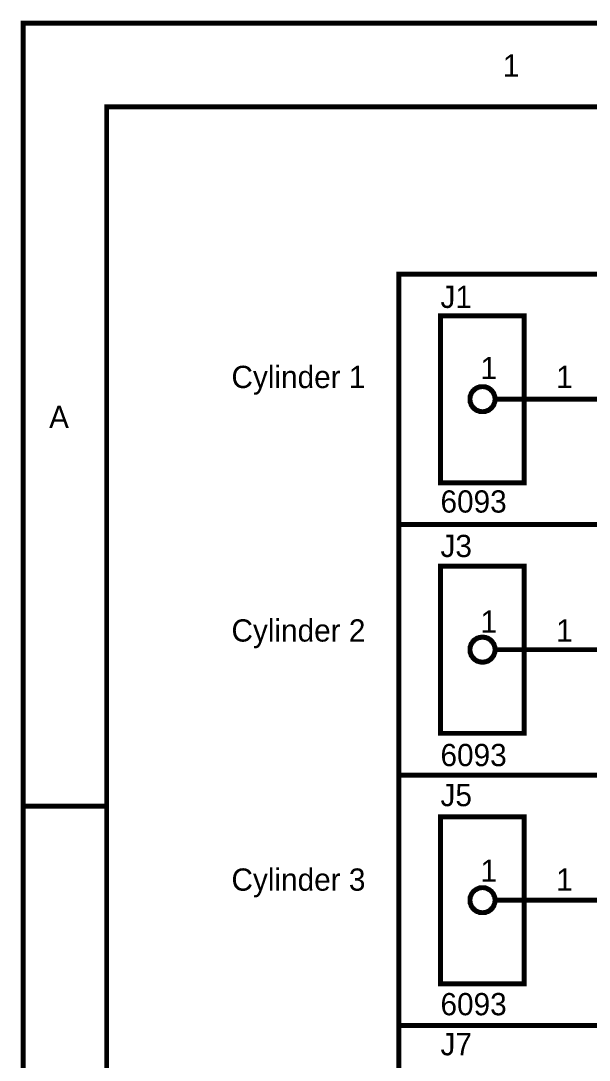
# Model space of a CAD drawing. Header units: inches. Extents: x 0 to 9.5, y -0.01 to 7.51.
# Drawn here: x -0.004 to 1.357, y 5.017 to 7.506 of the extents above; entities that cross this region are included whole.
import ezdxf

# ---------------------------------------------------------------- set-up
doc = ezdxf.new("R2010")
doc.units = ezdxf.units.IN
doc.header["$MEASUREMENT"] = 0
doc.layers.add('Sheet', color=255, linetype='Continuous')

msp = doc.modelspace()

# ---------------------------------------------------------------- linework, layer by layer
at = {"layer": 'Sheet'}
for points in [[(0.002, 7.5, 0.0118, 0.0118, 0), (9.4987, 7.5, 0.0118, 0.0118, 0), (9.4987, 0, 0.0118, 0.0118, 0), (0.002, 0, 0.0118, 0.0118, 0), (0.002, 7.5, 0.0118, 0.0118, 0)], [(0.002, 7.5, 0.0039, 0.0039, 0), (0.002, 0, 0.0039, 0.0039, 0), (9.4987, 0, 0.0039, 0.0039, 0), (9.4987, 7.5, 0.0039, 0.0039, 0), (0.002, 7.5, 0.0039, 0.0039, 0), (0.002, 7.5, 0.0039, 0.0039, 0)], [(0.2017, 7.2996, 0.0118, 0.0118, 0), (9.299, 7.2996, 0.0118, 0.0118, 0), (9.299, 0.1998, 0.0118, 0.0118, 0), (0.2017, 0.1998, 0.0118, 0.0118, 0), (0.2017, 7.2996, 0.0118, 0.0118, 0)], [(0.2017, 7.2996, 0.0039, 0.0039, 0), (0.2017, 0.1998, 0.0039, 0.0039, 0), (9.299, 0.1998, 0.0039, 0.0039, 0), (9.299, 7.2996, 0.0039, 0.0039, 0), (0.2017, 7.2996, 0.0039, 0.0039, 0), (0.2017, 7.2996, 0.0039, 0.0039, 0)], [(0.9013, 6.8994, 0.0118, 0.0118, 0), (0.9013, 6.2995, 0.0118, 0.0118, 0), (1.4012, 6.2995, 0.0118, 0.0118, 0), (1.4012, 6.0997, 0.0118, 0.0118, 0), (2.0009, 6.0997, 0.0118, 0.0118, 0), (2.0009, 6.6997, 0.0118, 0.0118, 0), (1.4012, 6.6997, 0.0118, 0.0118, 0), (1.4012, 6.8994, 0.0118, 0.0118, 0), (0.9013, 6.8994, 0.0118, 0.0118, 0)], [(1.0011, 6.7995, 0.0118, 0.0118, 0), (1.2015, 6.7995, 0.0118, 0.0118, 0), (1.2015, 6.3994, 0.0118, 0.0118, 0), (1.0011, 6.3994, 0.0118, 0.0118, 0), (1.0011, 6.7995, 0.0118, 0.0118, 0)], [(1.0011, 6.7995, 0.0039, 0.0039, 0), (1.0011, 6.3994, 0.0039, 0.0039, 0), (1.2015, 6.3994, 0.0039, 0.0039, 0), (1.2015, 6.7995, 0.0039, 0.0039, 0), (1.0011, 6.7995, 0.0039, 0.0039, 0), (1.0011, 6.7995, 0.0039, 0.0039, 0)], [(0.9013, 6.2995, 0.0118, 0.0118, 0), (0.9013, 5.6996, 0.0118, 0.0118, 0), (1.4012, 5.6996, 0.0118, 0.0118, 0), (1.4012, 5.4998, 0.0118, 0.0118, 0), (2.0009, 5.4998, 0.0118, 0.0118, 0), (2.0009, 6.0997, 0.0118, 0.0118, 0), (1.4012, 6.0997, 0.0118, 0.0118, 0), (1.4012, 6.2995, 0.0118, 0.0118, 0), (0.9013, 6.2995, 0.0118, 0.0118, 0)], [(1.0011, 6.1996, 0.0118, 0.0118, 0), (1.2015, 6.1996, 0.0118, 0.0118, 0), (1.2015, 5.7994, 0.0118, 0.0118, 0), (1.0011, 5.7994, 0.0118, 0.0118, 0), (1.0011, 6.1996, 0.0118, 0.0118, 0)], [(1.0011, 6.1996, 0.0039, 0.0039, 0), (1.0011, 5.7994, 0.0039, 0.0039, 0), (1.2015, 5.7994, 0.0039, 0.0039, 0), (1.2015, 6.1996, 0.0039, 0.0039, 0), (1.0011, 6.1996, 0.0039, 0.0039, 0), (1.0011, 6.1996, 0.0039, 0.0039, 0)], [(0.9013, 5.6996, 0.0118, 0.0118, 0), (0.9013, 5.0997, 0.0118, 0.0118, 0), (1.501, 5.0997, 0.0118, 0.0118, 0), (1.501, 4.7994, 0.0118, 0.0118, 0), (2.0009, 4.7994, 0.0118, 0.0118, 0), (2.0009, 5.4998, 0.0118, 0.0118, 0), (1.4012, 5.4998, 0.0118, 0.0118, 0), (1.4012, 5.6996, 0.0118, 0.0118, 0), (0.9013, 5.6996, 0.0118, 0.0118, 0)], [(1.0011, 5.5997, 0.0118, 0.0118, 0), (1.2015, 5.5997, 0.0118, 0.0118, 0), (1.2015, 5.1995, 0.0118, 0.0118, 0), (1.0011, 5.1995, 0.0118, 0.0118, 0), (1.0011, 5.5997, 0.0118, 0.0118, 0)], [(1.0011, 5.5997, 0.0039, 0.0039, 0), (1.0011, 5.1995, 0.0039, 0.0039, 0), (1.2015, 5.1995, 0.0039, 0.0039, 0), (1.2015, 5.5997, 0.0039, 0.0039, 0), (1.0011, 5.5997, 0.0039, 0.0039, 0), (1.0011, 5.5997, 0.0039, 0.0039, 0)], [(0.9013, 5.0997, 0.0118, 0.0118, 0), (0.9013, 4.4997, 0.0118, 0.0118, 0), (1.501, 4.4997, 0.0118, 0.0118, 0), (1.501, 4.1994, 0.0118, 0.0118, 0), (2.0009, 4.1994, 0.0118, 0.0118, 0), (2.0009, 4.7994, 0.0118, 0.0118, 0), (1.501, 4.7994, 0.0118, 0.0118, 0), (1.501, 5.0997, 0.0118, 0.0118, 0), (0.9013, 5.0997, 0.0118, 0.0118, 0)]]:
    msp.add_lwpolyline(points, format="xyseb", close=True, dxfattribs=at)
for points in [[(0.002, 7.5, 0.0118, 0.0118, 0), (0.2017, 7.5, 0.0118, 0.0118, 0)], [(1.0717, 6.5998, 0.0118, 0.0118, 0), (1.0717, 6.6011, 0.0118, 0.0118, 0), (1.0717, 6.6031, 0.0118, 0.0118, 0), (1.0723, 6.6044, 0.0118, 0.0118, 0), (1.0723, 6.6058, 0.0118, 0.0118, 0), (1.0723, 6.6071, 0.0118, 0.0118, 0), (1.073, 6.6084, 0.0118, 0.0118, 0), (1.0737, 6.6104, 0.0118, 0.0118, 0), (1.0743, 6.6118, 0.0118, 0.0118, 0), (1.0743, 6.6131, 0.0118, 0.0118, 0), (1.075, 6.6144, 0.0118, 0.0118, 0), (1.0757, 6.6151, 0.0118, 0.0118, 0), (1.077, 6.6164, 0.0118, 0.0118, 0), (1.0777, 6.6178, 0.0118, 0.0118, 0), (1.0783, 6.6191, 0.0118, 0.0118, 0), (1.0797, 6.6198, 0.0118, 0.0118, 0), (1.0803, 6.6211, 0.0118, 0.0118, 0), (1.0817, 6.6218, 0.0118, 0.0118, 0), (1.0823, 6.6231, 0.0118, 0.0118, 0), (1.0837, 6.6238, 0.0118, 0.0118, 0), (1.085, 6.6244, 0.0118, 0.0118, 0), (1.0863, 6.6258, 0.0118, 0.0118, 0), (1.087, 6.6264, 0.0118, 0.0118, 0), (1.0883, 6.6271, 0.0118, 0.0118, 0), (1.0897, 6.6271, 0.0118, 0.0118, 0), (1.091, 6.6278, 0.0118, 0.0118, 0), (1.093, 6.6284, 0.0118, 0.0118, 0), (1.0943, 6.6291, 0.0118, 0.0118, 0), (1.0956, 6.6291, 0.0118, 0.0118, 0), (1.097, 6.6291, 0.0118, 0.0118, 0), (1.0983, 6.6297, 0.0118, 0.0118, 0), (1.1003, 6.6297, 0.0118, 0.0118, 0), (1.1016, 6.6297, 0.0118, 0.0118, 0)], [(1.1016, 6.6297, 0.0118, 0.0118, 0), (1.1016, 6.6297, 0.0118, 0.0118, 0)], [(1.1016, 6.6297, 0.0118, 0.0118, 0), (1.103, 6.6297, 0.0118, 0.0118, 0), (1.105, 6.6297, 0.0118, 0.0118, 0), (1.1063, 6.6291, 0.0118, 0.0118, 0), (1.1076, 6.6291, 0.0118, 0.0118, 0), (1.109, 6.6291, 0.0118, 0.0118, 0), (1.1103, 6.6284, 0.0118, 0.0118, 0), (1.1123, 6.6278, 0.0118, 0.0118, 0), (1.1136, 6.6271, 0.0118, 0.0118, 0), (1.1149, 6.6271, 0.0118, 0.0118, 0), (1.1163, 6.6264, 0.0118, 0.0118, 0), (1.1169, 6.6258, 0.0118, 0.0118, 0), (1.1183, 6.6244, 0.0118, 0.0118, 0), (1.1196, 6.6238, 0.0118, 0.0118, 0), (1.1209, 6.6231, 0.0118, 0.0118, 0), (1.1216, 6.6218, 0.0118, 0.0118, 0), (1.1229, 6.6211, 0.0118, 0.0118, 0), (1.1236, 6.6198, 0.0118, 0.0118, 0), (1.1249, 6.6191, 0.0118, 0.0118, 0), (1.1256, 6.6178, 0.0118, 0.0118, 0), (1.1263, 6.6164, 0.0118, 0.0118, 0), (1.1276, 6.6151, 0.0118, 0.0118, 0), (1.1283, 6.6144, 0.0118, 0.0118, 0), (1.1289, 6.6131, 0.0118, 0.0118, 0), (1.1289, 6.6118, 0.0118, 0.0118, 0), (1.1296, 6.6104, 0.0118, 0.0118, 0), (1.1303, 6.6084, 0.0118, 0.0118, 0), (1.1309, 6.6071, 0.0118, 0.0118, 0), (1.1309, 6.6058, 0.0118, 0.0118, 0), (1.1309, 6.6044, 0.0118, 0.0118, 0), (1.1316, 6.6031, 0.0118, 0.0118, 0), (1.1316, 6.6011, 0.0118, 0.0118, 0), (1.1316, 6.5998, 0.0118, 0.0118, 0)], [(1.1016, 6.5698, 0.0118, 0.0118, 0), (1.1003, 6.5698, 0.0118, 0.0118, 0), (1.0983, 6.5698, 0.0118, 0.0118, 0), (1.097, 6.5705, 0.0118, 0.0118, 0), (1.0956, 6.5705, 0.0118, 0.0118, 0), (1.0943, 6.5705, 0.0118, 0.0118, 0), (1.093, 6.5712, 0.0118, 0.0118, 0), (1.091, 6.5718, 0.0118, 0.0118, 0), (1.0897, 6.5725, 0.0118, 0.0118, 0), (1.0883, 6.5725, 0.0118, 0.0118, 0), (1.087, 6.5732, 0.0118, 0.0118, 0), (1.0863, 6.5738, 0.0118, 0.0118, 0), (1.085, 6.5752, 0.0118, 0.0118, 0), (1.0837, 6.5758, 0.0118, 0.0118, 0), (1.0823, 6.5765, 0.0118, 0.0118, 0), (1.0817, 6.5778, 0.0118, 0.0118, 0), (1.0803, 6.5785, 0.0118, 0.0118, 0), (1.0797, 6.5798, 0.0118, 0.0118, 0), (1.0783, 6.5805, 0.0118, 0.0118, 0), (1.0777, 6.5818, 0.0118, 0.0118, 0), (1.077, 6.5831, 0.0118, 0.0118, 0), (1.0757, 6.5845, 0.0118, 0.0118, 0), (1.075, 6.5851, 0.0118, 0.0118, 0), (1.0743, 6.5865, 0.0118, 0.0118, 0), (1.0743, 6.5878, 0.0118, 0.0118, 0), (1.0737, 6.5891, 0.0118, 0.0118, 0), (1.073, 6.5911, 0.0118, 0.0118, 0), (1.0723, 6.5925, 0.0118, 0.0118, 0), (1.0723, 6.5938, 0.0118, 0.0118, 0), (1.0723, 6.5951, 0.0118, 0.0118, 0), (1.0717, 6.5965, 0.0118, 0.0118, 0), (1.0717, 6.5985, 0.0118, 0.0118, 0), (1.0717, 6.5998, 0.0118, 0.0118, 0)], [(1.0717, 6.5998, 0.0118, 0.0118, 0), (1.0717, 6.5998, 0.0118, 0.0118, 0)], [(1.1316, 6.5998, 0.0118, 0.0118, 0), (1.1316, 6.5985, 0.0118, 0.0118, 0), (1.1316, 6.5965, 0.0118, 0.0118, 0), (1.1309, 6.5951, 0.0118, 0.0118, 0), (1.1309, 6.5938, 0.0118, 0.0118, 0), (1.1309, 6.5925, 0.0118, 0.0118, 0), (1.1303, 6.5911, 0.0118, 0.0118, 0), (1.1296, 6.5891, 0.0118, 0.0118, 0), (1.1289, 6.5878, 0.0118, 0.0118, 0), (1.1289, 6.5865, 0.0118, 0.0118, 0), (1.1283, 6.5851, 0.0118, 0.0118, 0), (1.1276, 6.5845, 0.0118, 0.0118, 0), (1.1263, 6.5831, 0.0118, 0.0118, 0), (1.1256, 6.5818, 0.0118, 0.0118, 0), (1.1249, 6.5805, 0.0118, 0.0118, 0), (1.1236, 6.5798, 0.0118, 0.0118, 0), (1.1229, 6.5785, 0.0118, 0.0118, 0), (1.1216, 6.5778, 0.0118, 0.0118, 0), (1.1209, 6.5765, 0.0118, 0.0118, 0), (1.1196, 6.5758, 0.0118, 0.0118, 0), (1.1183, 6.5752, 0.0118, 0.0118, 0), (1.1169, 6.5738, 0.0118, 0.0118, 0), (1.1163, 6.5732, 0.0118, 0.0118, 0), (1.1149, 6.5725, 0.0118, 0.0118, 0), (1.1136, 6.5725, 0.0118, 0.0118, 0), (1.1123, 6.5718, 0.0118, 0.0118, 0), (1.1103, 6.5712, 0.0118, 0.0118, 0), (1.109, 6.5705, 0.0118, 0.0118, 0), (1.1076, 6.5705, 0.0118, 0.0118, 0), (1.1063, 6.5705, 0.0118, 0.0118, 0), (1.105, 6.5698, 0.0118, 0.0118, 0), (1.103, 6.5698, 0.0118, 0.0118, 0), (1.1016, 6.5698, 0.0118, 0.0118, 0)], [(1.1316, 6.5998, 0.0118, 0.0118, 0), (1.1316, 6.5998, 0.0118, 0.0118, 0), (1.1316, 6.5998, 0.0118, 0.0118, 0), (1.1316, 6.5998, 0.0118, 0.0118, 0), (1.1316, 6.5998, 0.0118, 0.0118, 0), (1.1316, 6.5998, 0.0118, 0.0118, 0), (1.1316, 6.5998, 0.0118, 0.0118, 0), (1.1316, 6.5998, 0.0118, 0.0118, 0), (1.1316, 6.5998, 0.0118, 0.0118, 0), (1.1316, 6.5998, 0.0118, 0.0118, 0), (1.1316, 6.5998, 0.0118, 0.0118, 0), (1.1316, 6.5998, 0.0118, 0.0118, 0), (1.1316, 6.5998, 0.0118, 0.0118, 0), (1.1316, 6.5998, 0.0118, 0.0118, 0), (1.1316, 6.5998, 0.0118, 0.0118, 0), (1.1316, 6.5998, 0.0118, 0.0118, 0), (1.1316, 6.5998, 0.0118, 0.0118, 0), (1.1316, 6.5998, 0.0118, 0.0118, 0), (1.1316, 6.5998, 0.0118, 0.0118, 0), (1.1316, 6.5998, 0.0118, 0.0118, 0), (1.1316, 6.5998, 0.0118, 0.0118, 0), (1.1316, 6.5998, 0.0118, 0.0118, 0), (1.1316, 6.5998, 0.0118, 0.0118, 0), (1.1316, 6.5998, 0.0118, 0.0118, 0), (1.1316, 6.5998, 0.0118, 0.0118, 0), (1.1316, 6.5998, 0.0118, 0.0118, 0), (1.1316, 6.5998, 0.0118, 0.0118, 0), (1.1316, 6.5998, 0.0118, 0.0118, 0), (1.1316, 6.5998, 0.0118, 0.0118, 0), (1.1316, 6.5998, 0.0118, 0.0118, 0), (1.1316, 6.5998, 0.0118, 0.0118, 0), (1.1316, 6.5998, 0.0118, 0.0118, 0), (1.1316, 6.5998, 0.0118, 0.0118, 0)], [(1.1316, 6.5998, 0.0118, 0.0118, 0), (1.1316, 6.5998, 0.0118, 0.0118, 0)], [(1.1316, 6.5998, 0.0118, 0.0118, 0), (1.2015, 6.5998, 0.0118, 0.0118, 0)], [(1.2015, 6.5998, 0.0118, 0.0118, 0), (1.4012, 6.5998, 0.0118, 0.0118, 0)], [(1.0717, 5.9999, 0.0118, 0.0118, 0), (1.0717, 6.0012, 0.0118, 0.0118, 0), (1.0717, 6.0032, 0.0118, 0.0118, 0), (1.0723, 6.0045, 0.0118, 0.0118, 0), (1.0723, 6.0059, 0.0118, 0.0118, 0), (1.0723, 6.0072, 0.0118, 0.0118, 0), (1.073, 6.0085, 0.0118, 0.0118, 0), (1.0737, 6.0105, 0.0118, 0.0118, 0), (1.0743, 6.0119, 0.0118, 0.0118, 0), (1.0743, 6.0132, 0.0118, 0.0118, 0), (1.075, 6.0145, 0.0118, 0.0118, 0), (1.0757, 6.0152, 0.0118, 0.0118, 0), (1.077, 6.0165, 0.0118, 0.0118, 0), (1.0777, 6.0178, 0.0118, 0.0118, 0), (1.0783, 6.0192, 0.0118, 0.0118, 0), (1.0797, 6.0198, 0.0118, 0.0118, 0), (1.0803, 6.0212, 0.0118, 0.0118, 0), (1.0817, 6.0218, 0.0118, 0.0118, 0), (1.0823, 6.0232, 0.0118, 0.0118, 0), (1.0837, 6.0238, 0.0118, 0.0118, 0), (1.085, 6.0245, 0.0118, 0.0118, 0), (1.0863, 6.0258, 0.0118, 0.0118, 0), (1.087, 6.0265, 0.0118, 0.0118, 0), (1.0883, 6.0272, 0.0118, 0.0118, 0), (1.0897, 6.0272, 0.0118, 0.0118, 0), (1.091, 6.0278, 0.0118, 0.0118, 0), (1.093, 6.0285, 0.0118, 0.0118, 0), (1.0943, 6.0292, 0.0118, 0.0118, 0), (1.0956, 6.0292, 0.0118, 0.0118, 0), (1.097, 6.0292, 0.0118, 0.0118, 0), (1.0983, 6.0298, 0.0118, 0.0118, 0), (1.1003, 6.0298, 0.0118, 0.0118, 0), (1.1016, 6.0298, 0.0118, 0.0118, 0)], [(1.1016, 6.0298, 0.0118, 0.0118, 0), (1.1016, 6.0298, 0.0118, 0.0118, 0)], [(1.1016, 6.0298, 0.0118, 0.0118, 0), (1.103, 6.0298, 0.0118, 0.0118, 0), (1.105, 6.0298, 0.0118, 0.0118, 0), (1.1063, 6.0292, 0.0118, 0.0118, 0), (1.1076, 6.0292, 0.0118, 0.0118, 0), (1.109, 6.0292, 0.0118, 0.0118, 0), (1.1103, 6.0285, 0.0118, 0.0118, 0), (1.1123, 6.0278, 0.0118, 0.0118, 0), (1.1136, 6.0272, 0.0118, 0.0118, 0), (1.1149, 6.0272, 0.0118, 0.0118, 0), (1.1163, 6.0265, 0.0118, 0.0118, 0), (1.1169, 6.0258, 0.0118, 0.0118, 0), (1.1183, 6.0245, 0.0118, 0.0118, 0), (1.1196, 6.0238, 0.0118, 0.0118, 0), (1.1209, 6.0232, 0.0118, 0.0118, 0), (1.1216, 6.0218, 0.0118, 0.0118, 0), (1.1229, 6.0212, 0.0118, 0.0118, 0), (1.1236, 6.0198, 0.0118, 0.0118, 0), (1.1249, 6.0192, 0.0118, 0.0118, 0), (1.1256, 6.0178, 0.0118, 0.0118, 0), (1.1263, 6.0165, 0.0118, 0.0118, 0), (1.1276, 6.0152, 0.0118, 0.0118, 0), (1.1283, 6.0145, 0.0118, 0.0118, 0), (1.1289, 6.0132, 0.0118, 0.0118, 0), (1.1289, 6.0119, 0.0118, 0.0118, 0), (1.1296, 6.0105, 0.0118, 0.0118, 0), (1.1303, 6.0085, 0.0118, 0.0118, 0), (1.1309, 6.0072, 0.0118, 0.0118, 0), (1.1309, 6.0059, 0.0118, 0.0118, 0), (1.1309, 6.0045, 0.0118, 0.0118, 0), (1.1316, 6.0032, 0.0118, 0.0118, 0), (1.1316, 6.0012, 0.0118, 0.0118, 0), (1.1316, 5.9999, 0.0118, 0.0118, 0)], [(1.1016, 5.9699, 0.0118, 0.0118, 0), (1.1003, 5.9699, 0.0118, 0.0118, 0), (1.0983, 5.9699, 0.0118, 0.0118, 0), (1.097, 5.9706, 0.0118, 0.0118, 0), (1.0956, 5.9706, 0.0118, 0.0118, 0), (1.0943, 5.9706, 0.0118, 0.0118, 0), (1.093, 5.9712, 0.0118, 0.0118, 0), (1.091, 5.9719, 0.0118, 0.0118, 0), (1.0897, 5.9726, 0.0118, 0.0118, 0), (1.0883, 5.9726, 0.0118, 0.0118, 0), (1.087, 5.9732, 0.0118, 0.0118, 0), (1.0863, 5.9739, 0.0118, 0.0118, 0), (1.085, 5.9752, 0.0118, 0.0118, 0), (1.0837, 5.9759, 0.0118, 0.0118, 0), (1.0823, 5.9766, 0.0118, 0.0118, 0), (1.0817, 5.9779, 0.0118, 0.0118, 0), (1.0803, 5.9786, 0.0118, 0.0118, 0), (1.0797, 5.9799, 0.0118, 0.0118, 0), (1.0783, 5.9806, 0.0118, 0.0118, 0), (1.0777, 5.9819, 0.0118, 0.0118, 0), (1.077, 5.9832, 0.0118, 0.0118, 0), (1.0757, 5.9846, 0.0118, 0.0118, 0), (1.075, 5.9852, 0.0118, 0.0118, 0), (1.0743, 5.9866, 0.0118, 0.0118, 0), (1.0743, 5.9879, 0.0118, 0.0118, 0), (1.0737, 5.9892, 0.0118, 0.0118, 0), (1.073, 5.9912, 0.0118, 0.0118, 0), (1.0723, 5.9925, 0.0118, 0.0118, 0), (1.0723, 5.9939, 0.0118, 0.0118, 0), (1.0723, 5.9952, 0.0118, 0.0118, 0), (1.0717, 5.9965, 0.0118, 0.0118, 0), (1.0717, 5.9985, 0.0118, 0.0118, 0), (1.0717, 5.9999, 0.0118, 0.0118, 0)], [(1.0717, 5.9999, 0.0118, 0.0118, 0), (1.0717, 5.9999, 0.0118, 0.0118, 0)], [(1.1316, 5.9999, 0.0118, 0.0118, 0), (1.1316, 5.9985, 0.0118, 0.0118, 0), (1.1316, 5.9965, 0.0118, 0.0118, 0), (1.1309, 5.9952, 0.0118, 0.0118, 0), (1.1309, 5.9939, 0.0118, 0.0118, 0), (1.1309, 5.9925, 0.0118, 0.0118, 0), (1.1303, 5.9912, 0.0118, 0.0118, 0), (1.1296, 5.9892, 0.0118, 0.0118, 0), (1.1289, 5.9879, 0.0118, 0.0118, 0), (1.1289, 5.9866, 0.0118, 0.0118, 0), (1.1283, 5.9852, 0.0118, 0.0118, 0), (1.1276, 5.9846, 0.0118, 0.0118, 0), (1.1263, 5.9832, 0.0118, 0.0118, 0), (1.1256, 5.9819, 0.0118, 0.0118, 0), (1.1249, 5.9806, 0.0118, 0.0118, 0), (1.1236, 5.9799, 0.0118, 0.0118, 0), (1.1229, 5.9786, 0.0118, 0.0118, 0), (1.1216, 5.9779, 0.0118, 0.0118, 0), (1.1209, 5.9766, 0.0118, 0.0118, 0), (1.1196, 5.9759, 0.0118, 0.0118, 0), (1.1183, 5.9752, 0.0118, 0.0118, 0), (1.1169, 5.9739, 0.0118, 0.0118, 0), (1.1163, 5.9732, 0.0118, 0.0118, 0), (1.1149, 5.9726, 0.0118, 0.0118, 0), (1.1136, 5.9726, 0.0118, 0.0118, 0), (1.1123, 5.9719, 0.0118, 0.0118, 0), (1.1103, 5.9712, 0.0118, 0.0118, 0), (1.109, 5.9706, 0.0118, 0.0118, 0), (1.1076, 5.9706, 0.0118, 0.0118, 0), (1.1063, 5.9706, 0.0118, 0.0118, 0), (1.105, 5.9699, 0.0118, 0.0118, 0), (1.103, 5.9699, 0.0118, 0.0118, 0), (1.1016, 5.9699, 0.0118, 0.0118, 0)], [(1.1316, 5.9999, 0.0118, 0.0118, 0), (1.1316, 5.9999, 0.0118, 0.0118, 0), (1.1316, 5.9999, 0.0118, 0.0118, 0), (1.1316, 5.9999, 0.0118, 0.0118, 0), (1.1316, 5.9999, 0.0118, 0.0118, 0), (1.1316, 5.9999, 0.0118, 0.0118, 0), (1.1316, 5.9999, 0.0118, 0.0118, 0), (1.1316, 5.9999, 0.0118, 0.0118, 0), (1.1316, 5.9999, 0.0118, 0.0118, 0), (1.1316, 5.9999, 0.0118, 0.0118, 0), (1.1316, 5.9999, 0.0118, 0.0118, 0), (1.1316, 5.9999, 0.0118, 0.0118, 0), (1.1316, 5.9999, 0.0118, 0.0118, 0), (1.1316, 5.9999, 0.0118, 0.0118, 0), (1.1316, 5.9999, 0.0118, 0.0118, 0), (1.1316, 5.9999, 0.0118, 0.0118, 0), (1.1316, 5.9999, 0.0118, 0.0118, 0), (1.1316, 5.9999, 0.0118, 0.0118, 0), (1.1316, 5.9999, 0.0118, 0.0118, 0), (1.1316, 5.9999, 0.0118, 0.0118, 0), (1.1316, 5.9999, 0.0118, 0.0118, 0), (1.1316, 5.9999, 0.0118, 0.0118, 0), (1.1316, 5.9999, 0.0118, 0.0118, 0), (1.1316, 5.9999, 0.0118, 0.0118, 0), (1.1316, 5.9999, 0.0118, 0.0118, 0), (1.1316, 5.9999, 0.0118, 0.0118, 0), (1.1316, 5.9999, 0.0118, 0.0118, 0), (1.1316, 5.9999, 0.0118, 0.0118, 0), (1.1316, 5.9999, 0.0118, 0.0118, 0), (1.1316, 5.9999, 0.0118, 0.0118, 0), (1.1316, 5.9999, 0.0118, 0.0118, 0), (1.1316, 5.9999, 0.0118, 0.0118, 0), (1.1316, 5.9999, 0.0118, 0.0118, 0)], [(1.1316, 5.9999, 0.0118, 0.0118, 0), (1.1316, 5.9999, 0.0118, 0.0118, 0)], [(1.1316, 5.9999, 0.0118, 0.0118, 0), (1.2015, 5.9999, 0.0118, 0.0118, 0)], [(1.2015, 5.9999, 0.0118, 0.0118, 0), (1.4012, 5.9999, 0.0118, 0.0118, 0)], [(0.002, 5.625, 0.0118, 0.0118, 0), (0.2017, 5.625, 0.0118, 0.0118, 0)], [(1.0717, 5.3999, 0.0118, 0.0118, 0), (1.0717, 5.4013, 0.0118, 0.0118, 0), (1.0717, 5.4026, 0.0118, 0.0118, 0), (1.0723, 5.4046, 0.0118, 0.0118, 0), (1.0723, 5.4059, 0.0118, 0.0118, 0), (1.0723, 5.4073, 0.0118, 0.0118, 0), (1.073, 5.4086, 0.0118, 0.0118, 0), (1.0737, 5.4099, 0.0118, 0.0118, 0), (1.0743, 5.4113, 0.0118, 0.0118, 0), (1.0743, 5.4126, 0.0118, 0.0118, 0), (1.075, 5.4139, 0.0118, 0.0118, 0), (1.0757, 5.4153, 0.0118, 0.0118, 0), (1.077, 5.4166, 0.0118, 0.0118, 0), (1.0777, 5.4179, 0.0118, 0.0118, 0), (1.0783, 5.4186, 0.0118, 0.0118, 0), (1.0797, 5.4199, 0.0118, 0.0118, 0), (1.0803, 5.4213, 0.0118, 0.0118, 0), (1.0817, 5.4219, 0.0118, 0.0118, 0), (1.0823, 5.4226, 0.0118, 0.0118, 0), (1.0837, 5.4239, 0.0118, 0.0118, 0), (1.085, 5.4246, 0.0118, 0.0118, 0), (1.0863, 5.4252, 0.0118, 0.0118, 0), (1.087, 5.4259, 0.0118, 0.0118, 0), (1.0883, 5.4266, 0.0118, 0.0118, 0), (1.0897, 5.4272, 0.0118, 0.0118, 0), (1.091, 5.4279, 0.0118, 0.0118, 0), (1.093, 5.4286, 0.0118, 0.0118, 0), (1.0943, 5.4292, 0.0118, 0.0118, 0), (1.0956, 5.4292, 0.0118, 0.0118, 0), (1.097, 5.4292, 0.0118, 0.0118, 0), (1.0983, 5.4299, 0.0118, 0.0118, 0), (1.1003, 5.4299, 0.0118, 0.0118, 0), (1.1016, 5.4299, 0.0118, 0.0118, 0)], [(1.1016, 5.4299, 0.0118, 0.0118, 0), (1.1016, 5.4299, 0.0118, 0.0118, 0)], [(1.1016, 5.4299, 0.0118, 0.0118, 0), (1.103, 5.4299, 0.0118, 0.0118, 0), (1.105, 5.4299, 0.0118, 0.0118, 0), (1.1063, 5.4292, 0.0118, 0.0118, 0), (1.1076, 5.4292, 0.0118, 0.0118, 0), (1.109, 5.4292, 0.0118, 0.0118, 0), (1.1103, 5.4286, 0.0118, 0.0118, 0), (1.1123, 5.4279, 0.0118, 0.0118, 0), (1.1136, 5.4272, 0.0118, 0.0118, 0), (1.1149, 5.4266, 0.0118, 0.0118, 0), (1.1163, 5.4259, 0.0118, 0.0118, 0), (1.1169, 5.4252, 0.0118, 0.0118, 0), (1.1183, 5.4246, 0.0118, 0.0118, 0), (1.1196, 5.4239, 0.0118, 0.0118, 0), (1.1209, 5.4226, 0.0118, 0.0118, 0), (1.1216, 5.4219, 0.0118, 0.0118, 0), (1.1229, 5.4213, 0.0118, 0.0118, 0), (1.1236, 5.4199, 0.0118, 0.0118, 0), (1.1249, 5.4186, 0.0118, 0.0118, 0), (1.1256, 5.4179, 0.0118, 0.0118, 0), (1.1263, 5.4166, 0.0118, 0.0118, 0), (1.1276, 5.4153, 0.0118, 0.0118, 0), (1.1283, 5.4139, 0.0118, 0.0118, 0), (1.1289, 5.4126, 0.0118, 0.0118, 0), (1.1289, 5.4113, 0.0118, 0.0118, 0), (1.1296, 5.4099, 0.0118, 0.0118, 0), (1.1303, 5.4086, 0.0118, 0.0118, 0), (1.1309, 5.4073, 0.0118, 0.0118, 0), (1.1309, 5.4059, 0.0118, 0.0118, 0), (1.1309, 5.4046, 0.0118, 0.0118, 0), (1.1316, 5.4026, 0.0118, 0.0118, 0), (1.1316, 5.4013, 0.0118, 0.0118, 0), (1.1316, 5.3999, 0.0118, 0.0118, 0)], [(1.1016, 5.37, 0.0118, 0.0118, 0), (1.1003, 5.37, 0.0118, 0.0118, 0), (1.0983, 5.37, 0.0118, 0.0118, 0), (1.097, 5.3706, 0.0118, 0.0118, 0), (1.0956, 5.3706, 0.0118, 0.0118, 0), (1.0943, 5.3706, 0.0118, 0.0118, 0), (1.093, 5.3713, 0.0118, 0.0118, 0), (1.091, 5.372, 0.0118, 0.0118, 0), (1.0897, 5.3726, 0.0118, 0.0118, 0), (1.0883, 5.3726, 0.0118, 0.0118, 0), (1.087, 5.3733, 0.0118, 0.0118, 0), (1.0863, 5.374, 0.0118, 0.0118, 0), (1.085, 5.3753, 0.0118, 0.0118, 0), (1.0837, 5.376, 0.0118, 0.0118, 0), (1.0823, 5.3766, 0.0118, 0.0118, 0), (1.0817, 5.378, 0.0118, 0.0118, 0), (1.0803, 5.3786, 0.0118, 0.0118, 0), (1.0797, 5.38, 0.0118, 0.0118, 0), (1.0783, 5.3806, 0.0118, 0.0118, 0), (1.0777, 5.382, 0.0118, 0.0118, 0), (1.077, 5.3833, 0.0118, 0.0118, 0), (1.0757, 5.3846, 0.0118, 0.0118, 0), (1.075, 5.3853, 0.0118, 0.0118, 0), (1.0743, 5.3866, 0.0118, 0.0118, 0), (1.0743, 5.388, 0.0118, 0.0118, 0), (1.0737, 5.3893, 0.0118, 0.0118, 0), (1.073, 5.3913, 0.0118, 0.0118, 0), (1.0723, 5.3926, 0.0118, 0.0118, 0), (1.0723, 5.394, 0.0118, 0.0118, 0), (1.0723, 5.3953, 0.0118, 0.0118, 0), (1.0717, 5.3966, 0.0118, 0.0118, 0), (1.0717, 5.3986, 0.0118, 0.0118, 0), (1.0717, 5.3999, 0.0118, 0.0118, 0)], [(1.0717, 5.3999, 0.0118, 0.0118, 0), (1.0717, 5.3999, 0.0118, 0.0118, 0)], [(1.1316, 5.3999, 0.0118, 0.0118, 0), (1.1316, 5.3986, 0.0118, 0.0118, 0), (1.1316, 5.3966, 0.0118, 0.0118, 0), (1.1309, 5.3953, 0.0118, 0.0118, 0), (1.1309, 5.394, 0.0118, 0.0118, 0), (1.1309, 5.3926, 0.0118, 0.0118, 0), (1.1303, 5.3913, 0.0118, 0.0118, 0), (1.1296, 5.3893, 0.0118, 0.0118, 0), (1.1289, 5.388, 0.0118, 0.0118, 0), (1.1289, 5.3866, 0.0118, 0.0118, 0), (1.1283, 5.3853, 0.0118, 0.0118, 0), (1.1276, 5.3846, 0.0118, 0.0118, 0), (1.1263, 5.3833, 0.0118, 0.0118, 0), (1.1256, 5.382, 0.0118, 0.0118, 0), (1.1249, 5.3806, 0.0118, 0.0118, 0), (1.1236, 5.38, 0.0118, 0.0118, 0), (1.1229, 5.3786, 0.0118, 0.0118, 0), (1.1216, 5.378, 0.0118, 0.0118, 0), (1.1209, 5.3766, 0.0118, 0.0118, 0), (1.1196, 5.376, 0.0118, 0.0118, 0), (1.1183, 5.3753, 0.0118, 0.0118, 0), (1.1169, 5.374, 0.0118, 0.0118, 0), (1.1163, 5.3733, 0.0118, 0.0118, 0), (1.1149, 5.3726, 0.0118, 0.0118, 0), (1.1136, 5.3726, 0.0118, 0.0118, 0), (1.1123, 5.372, 0.0118, 0.0118, 0), (1.1103, 5.3713, 0.0118, 0.0118, 0), (1.109, 5.3706, 0.0118, 0.0118, 0), (1.1076, 5.3706, 0.0118, 0.0118, 0), (1.1063, 5.3706, 0.0118, 0.0118, 0), (1.105, 5.37, 0.0118, 0.0118, 0), (1.103, 5.37, 0.0118, 0.0118, 0), (1.1016, 5.37, 0.0118, 0.0118, 0)], [(1.1316, 5.3999, 0.0118, 0.0118, 0), (1.1316, 5.3999, 0.0118, 0.0118, 0), (1.1316, 5.3999, 0.0118, 0.0118, 0), (1.1316, 5.3999, 0.0118, 0.0118, 0), (1.1316, 5.3999, 0.0118, 0.0118, 0), (1.1316, 5.3999, 0.0118, 0.0118, 0), (1.1316, 5.3999, 0.0118, 0.0118, 0), (1.1316, 5.3999, 0.0118, 0.0118, 0), (1.1316, 5.3999, 0.0118, 0.0118, 0), (1.1316, 5.3999, 0.0118, 0.0118, 0), (1.1316, 5.3999, 0.0118, 0.0118, 0), (1.1316, 5.3999, 0.0118, 0.0118, 0), (1.1316, 5.3999, 0.0118, 0.0118, 0), (1.1316, 5.3999, 0.0118, 0.0118, 0), (1.1316, 5.3999, 0.0118, 0.0118, 0), (1.1316, 5.3999, 0.0118, 0.0118, 0), (1.1316, 5.3999, 0.0118, 0.0118, 0), (1.1316, 5.3999, 0.0118, 0.0118, 0), (1.1316, 5.3999, 0.0118, 0.0118, 0), (1.1316, 5.3999, 0.0118, 0.0118, 0), (1.1316, 5.3999, 0.0118, 0.0118, 0), (1.1316, 5.3999, 0.0118, 0.0118, 0), (1.1316, 5.3999, 0.0118, 0.0118, 0), (1.1316, 5.3999, 0.0118, 0.0118, 0), (1.1316, 5.3999, 0.0118, 0.0118, 0), (1.1316, 5.3999, 0.0118, 0.0118, 0), (1.1316, 5.3999, 0.0118, 0.0118, 0), (1.1316, 5.3999, 0.0118, 0.0118, 0), (1.1316, 5.3999, 0.0118, 0.0118, 0), (1.1316, 5.3999, 0.0118, 0.0118, 0), (1.1316, 5.3999, 0.0118, 0.0118, 0), (1.1316, 5.3999, 0.0118, 0.0118, 0), (1.1316, 5.3999, 0.0118, 0.0118, 0)], [(1.1316, 5.3999, 0.0118, 0.0118, 0), (1.1316, 5.3999, 0.0118, 0.0118, 0)], [(1.1316, 5.3999, 0.0118, 0.0118, 0), (1.2015, 5.3999, 0.0118, 0.0118, 0)], [(1.2015, 5.3999, 0.0118, 0.0118, 0), (1.4012, 5.3999, 0.0118, 0.0118, 0)]]:
    msp.add_lwpolyline(points, format="xyseb", dxfattribs=at)

# ---------------------------------------------------------------- texts
for s, height, p in [('1', 0.0533, (1.1502, 7.3722)), ('J1', 0.05327, (1.0011, 6.8182)), ('1', 0.0533, (1.097, 6.6477)), ('Cylinder 1', 0.05327, (0.5006, 6.6264)), ('1', 0.0533, (1.278, 6.6264)), ('A', 0.0533, (0.0639, 6.5305)), ('6093', 0.05327, (1.0011, 6.3281)), ('J3', 0.05327, (1.0011, 6.2216)), ('Cylinder 2', 0.05327, (0.5006, 6.0192)), ('1', 0.0533, (1.097, 6.0405)), ('1', 0.0533, (1.278, 6.0192)), ('6093', 0.05327, (1.0011, 5.7209)), ('J5', 0.05327, (1.0011, 5.625)), ('Cylinder 3', 0.05327, (0.5006, 5.4226)), ('1', 0.0533, (1.097, 5.4439)), ('1', 0.0533, (1.278, 5.4226)), ('6093', 0.05327, (1.0011, 5.1243)), ('J7', 0.05327, (1.0011, 5.0284))]:
    msp.add_text(s, height=height, dxfattribs=at).set_placement(p)

doc.saveas('drawing.dxf')
